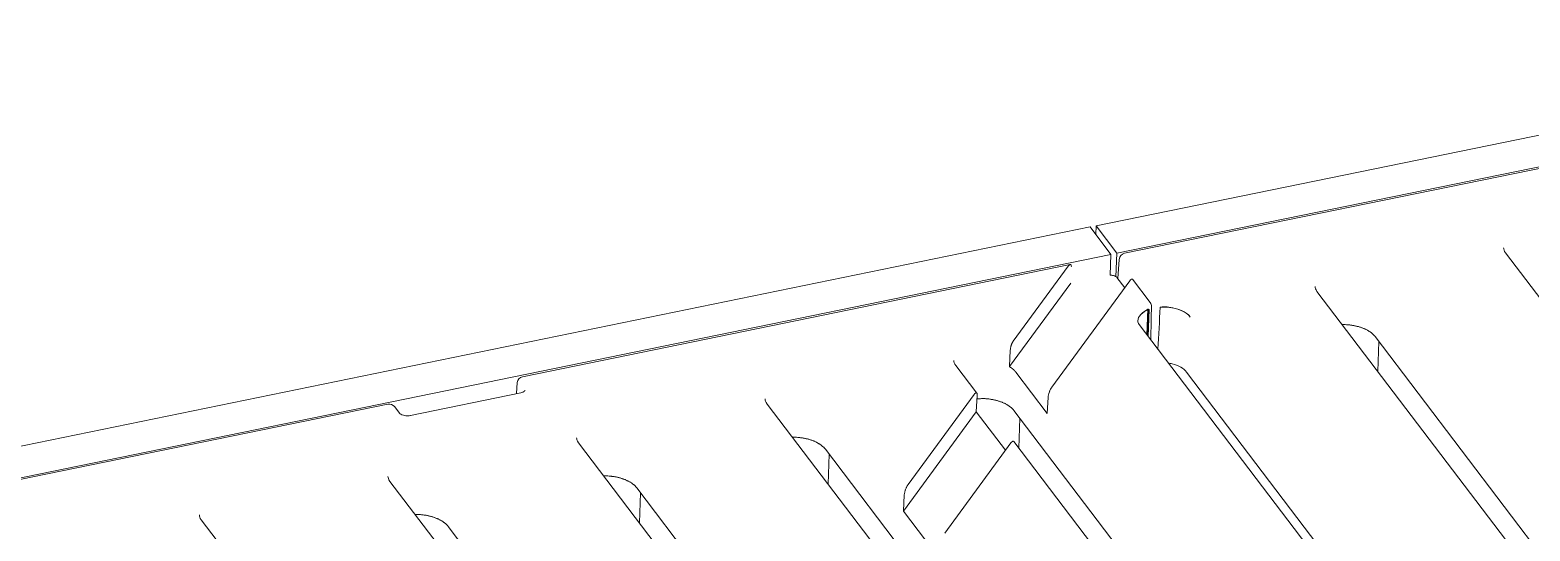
# Model space of a CAD drawing. Header units: millimetres. Extents: x 4267 to 8467, y 166 to 3136.
# Drawn here: x 5061.4 to 5165.8, y 1988.4 to 2023.2 of the extents above; entities that cross this region are included whole.
import ezdxf

# ---------------------------------------------------------------- set-up
doc = ezdxf.new("R2010")
doc.units = ezdxf.units.MM

msp = doc.modelspace()

# ---------------------------------------------------------------- linework, layer by layer
at = {"linetype": 'Continuous', "lineweight": 5}
for p, q in [((5135.58, 2009.62, 326.37), (5554.13, 2095.27, 326.37)), ((5137.03, 2007.72, 326.37), (5555.58, 2093.36, 326.37)), ((5191.03, 2018.65, 326.37), (5137.55, 2007.71, 326.37)), ((4716.61, 1923.89, 326.37), (5135.16, 2009.54, 326.37)), ((5135.16, 2009.54, 326.37), (5136.61, 2007.63, 326.37)), ((5135.58, 2009.62, 326.37), (5135.56, 2009.02, 326.37)), ((5137.03, 2007.72, 326.37), (5135.58, 2009.62, 326.37)), ((4718.06, 1921.98, 326.37), (5136.61, 2007.63, 326.37)), ((5136.61, 2007.63, 326.37), (5136.55, 2006.19, 326.37)), ((5136.96, 2006.08, 326.37), (5137.03, 2007.72, 326.37)), ((5191.72, 1971.41, 326.37), (5164.07, 2007.74, 326.37)), ((5133.77, 2006.93, 326.37), (5095.66, 1999.13, 326.37)), ((5129.8, 2001.6, 326.37), (5133.63, 2006.81, 326.37)), ((5137.19, 2007.29, 326.37), (5137.08, 2005.95, 326.37)), ((5133.81, 2005.63, 326.37), (5129.55, 1999.83, 326.37)), ((5137.92, 2005.8, 326.37), (5132.5, 1998.41, 326.37)), ((5137.03, 2006.02, 326.37), (5137.57, 2005.32, 326.37)), ((5139.34, 2004.29, 326.37), (5138.12, 2005.9, 326.37)), ((5184.27, 1961.27, 326.37), (5150.95, 2005.06, 326.37)), ((5139.1, 2002.05, 326.37), (5139.17, 2003.82, 326.37)), ((5139.18, 2001.95, 326.37), (5139.23, 2003.83, 326.37)), ((5139.26, 2003.81, 326.37), (5139.21, 2001.92, 326.37)), ((5174.35, 1955.74, 326.37), (5138.58, 2002.75, 326.37)), ((5170.91, 1981.01, 326.37), (5155, 2001.92, 326.37)), ((5155.26, 2001.57, 326.37), (5155.19, 1999.48, 326.37)), ((5129.55, 1999.83, 326.37), (5129.6, 2000.97, 326.37)), ((5127.28, 1997.98, 326.37), (5125.81, 1999.91, 326.37)), ((5132.18, 1996.56, 326.37), (5130, 1999.44, 326.37)), ((5158.05, 1978.18, 326.37), (5141.87, 1999.45, 326.37)), ((5095.29, 1998.72, 326.37), (5095.23, 1997.95, 326.37)), ((5086.29, 1997.22, 326.37), (5059.65, 1991.77, 326.37)), ((5095.54, 1998.01, 326.37), (5087.85, 1996.44, 326.37)), ((5119.83, 1987.84, 326.37), (5112.68, 1997.23, 326.37)), ((5122.49, 1991.63, 326.37), (5127.08, 1997.89, 326.37)), ((5127.3, 1997.83, 326.37), (5127.24, 1996.69, 326.37)), ((5132.24, 1997.7, 326.37), (5132.18, 1996.56, 326.37)), ((5087.11, 1996.57, 326.37), (5086.75, 1997.05, 326.37)), ((5127.24, 1996.69, 326.37), (5122.17, 1989.78, 326.37)), ((5127.24, 1996.69, 326.37), (5129.28, 1994.02, 326.37)), ((5145.78, 1975.86, 326.37), (5129.86, 1996.77, 326.37)), ((5130.26, 1996.25, 326.37), (5130.19, 1994.16, 326.37)), ((5112.38, 1977.69, 326.37), (5099.55, 1994.54, 326.37)), ((5132.65, 1973.18, 326.37), (5116.74, 1994.09, 326.37)), ((5129.65, 1994.52, 326.37), (5125.05, 1988.26, 326.37)), ((5161.29, 1953.29, 326.37), (5129.84, 1994.62, 326.37)), ((5117, 1993.74, 326.37), (5116.93, 1991.65, 326.37)), ((5104.93, 1967.54, 326.37), (5086.43, 1991.85, 326.37)), ((5119.52, 1970.49, 326.37), (5103.61, 1991.4, 326.37)), ((5103.87, 1991.06, 326.37), (5103.8, 1988.96, 326.37)), ((5122.17, 1989.78, 326.37), (5122.23, 1990.92, 326.37)), ((5097.48, 1957.39, 326.37), (5073.3, 1989.17, 326.37)), ((5124.73, 1986.41, 326.37), (5122.17, 1989.78, 326.37)), ((5106.39, 1967.8, 326.37), (5090.48, 1988.71, 326.37))]:
    msp.add_line(p, q, dxfattribs=at)
for points in [[(5139.38, 2001.69), (5139.38, 2001.75, -0.000001), (5139.38, 2001.81, -0.000001), (5139.38, 2001.87, -0.000001), (5139.38, 2001.92, -0.000001), (5139.39, 2001.98, -0.000001), (5139.39, 2002.04, -0.000001), (5139.39, 2002.1, -0.000001), (5139.39, 2002.16, -0.000001), (5139.39, 2002.21, 0), (5139.39, 2002.27, 0), (5139.39, 2002.33, 0), (5139.39, 2002.39, 0), (5139.4, 2002.44, 0), (5139.4, 2002.5, 0), (5139.4, 2002.56, 0), (5139.4, 2002.62, 0), (5139.4, 2002.67, 0), (5139.4, 2002.73, 0), (5139.4, 2002.79, 0), (5139.41, 2002.85, 0), (5139.41, 2002.91, 0), (5139.41, 2002.96, 0), (5139.41, 2003.02, 0), (5139.41, 2003.08, 0), (5139.41, 2003.14, 0), (5139.41, 2003.19, 0), (5139.42, 2003.25, 0), (5139.42, 2003.31, 0), (5139.42, 2003.37, 0), (5139.42, 2003.42, 0), (5139.42, 2003.48), (5139.42, 2003.54), (5139.42, 2003.6), (5139.43, 2003.66), (5139.43, 2003.71, 0), (5139.43, 2003.77, 0), (5139.43, 2003.87, 0), (5139.43, 2004, 0)], [(5139.43, 2004), (5139.43, 2004, -0.000008), (5139.43, 2004, -0.000008), (5139.43, 2004, -0.000008), (5139.43, 2004, -0.000008), (5139.43, 2004, -0.000008), (5139.43, 2004, -0.000008), (5139.43, 2004, -0.000008), (5139.43, 2004, -0.000008), (5139.43, 2004, -0.000008), (5139.43, 2004, -0.000008), (5139.43, 2004, -0.000008), (5139.43, 2004, -0.000008), (5139.43, 2004, -0.000008), (5139.43, 2004, -0.000008), (5139.43, 2004, -0.000008), (5139.43, 2004, -0.000008), (5139.43, 2004, -0.000008), (5139.43, 2004, -0.000009), (5139.43, 2004, -0.000008), (5139.43, 2004, -0.000008), (5139.43, 2004, -0.000009), (5139.43, 2004, -0.00001), (5139.43, 2004, -0.000008), (5139.43, 2004, -0.000003), (5139.43, 2004, -0.000011), (5139.43, 2004, -0.000019), (5139.43, 2004, -0.000009), (5139.43, 2004, -0.000005)], [(5155, 2001.92), (5154.97, 2001.96, 0.012485), (5154.93, 2002, 0.011397), (5154.88, 2002.05, 0.010733), (5154.84, 2002.09, 0.010588), (5154.79, 2002.14, 0.010233), (5154.74, 2002.18, 0.009865), (5154.68, 2002.22, 0.009466), (5154.62, 2002.26, 0.009174), (5154.56, 2002.3, 0.008829), (5154.49, 2002.34, 0.008551), (5154.42, 2002.38, 0.008239), (5154.34, 2002.42, 0.007989), (5154.27, 2002.45, 0.007726), (5154.19, 2002.49, 0.007521), (5154.1, 2002.52, 0.007275), (5154.02, 2002.55, 0.007049), (5153.93, 2002.58, 0.006912), (5153.84, 2002.61, 0.006873), (5153.75, 2002.63, 0.006538), (5153.66, 2002.65, 0.006021), (5153.56, 2002.67, 0.006461), (5153.47, 2002.69, 0.007463), (5153.37, 2002.71, 0.005682), (5153.28, 2002.72, 0.002193), (5153.19, 2002.73, 0.007661), (5153.08, 2002.74, 0.012902), (5152.92, 2002.75, 0.006434), (5152.7, 2002.75, 0.003461)], [(5130, 1999.44), (5129.99, 1999.45, 0.003731), (5129.97, 1999.47, 0.003692), (5129.96, 1999.48, 0.003651), (5129.95, 1999.49, 0.00361), (5129.94, 1999.51, 0.003567), (5129.93, 1999.52, 0.003525), (5129.91, 1999.54, 0.003481), (5129.9, 1999.55, 0.003438), (5129.89, 1999.56, 0.003393), (5129.87, 1999.58, 0.003349), (5129.86, 1999.59, 0.003302), (5129.85, 1999.6, 0.003256), (5129.83, 1999.62, 0.003212), (5129.82, 1999.63, 0.003173), (5129.8, 1999.64, 0.003118), (5129.79, 1999.65, 0.003055), (5129.77, 1999.67, 0.003035), (5129.76, 1999.68, 0.00305), (5129.74, 1999.69, 0.002917), (5129.72, 1999.71, 0.002685), (5129.71, 1999.72, 0.002918), (5129.69, 1999.73, 0.003419), (5129.67, 1999.74, 0.002548), (5129.66, 1999.76, 0.000866), (5129.64, 1999.77, 0.003527), (5129.62, 1999.78, 0.00588), (5129.59, 1999.8, 0.002795), (5129.55, 1999.83, 0.001462)], [(5095.71, 1998.06), (5095.71, 1998.07, 0.002214), (5095.71, 1998.07, 0.002244), (5095.72, 1998.07, 0.00227), (5095.72, 1998.07, 0.00229), (5095.73, 1998.08, 0.002313), (5095.73, 1998.08, 0.002336), (5095.73, 1998.08, 0.002361), (5095.74, 1998.08, 0.002385), (5095.74, 1998.09, 0.00241), (5095.75, 1998.09, 0.002435), (5095.75, 1998.09, 0.002462), (5095.75, 1998.09, 0.002488), (5095.76, 1998.1, 0.002515), (5095.76, 1998.1, 0.002542), (5095.76, 1998.1, 0.002571), (5095.77, 1998.1, 0.002599), (5095.77, 1998.11, 0.002629), (5095.77, 1998.11, 0.002657), (5095.78, 1998.11, 0.002688), (5095.78, 1998.11, 0.002718), (5095.78, 1998.12, 0.00275), (5095.79, 1998.12, 0.002779), (5095.79, 1998.12, 0.002814), (5095.79, 1998.12, 0.002851), (5095.8, 1998.13, 0.002878), (5095.8, 1998.13, 0.002893), (5095.8, 1998.13, 0.002953), (5095.8, 1998.14, 0.003048), (5095.81, 1998.14, 0.002998), (5095.81, 1998.14, 0.00283), (5095.81, 1998.14, 0.003159), (5095.82, 1998.15, 0.003814), (5095.82, 1998.15, 0.002936), (5095.82, 1998.15, 0.001017), (5095.82, 1998.16, 0.004196), (5095.83, 1998.16, 0.007388), (5095.83, 1998.16, 0.003686), (5095.84, 1998.17, 0.001971)], [(5095.84, 1998.17), (5095.83, 1998.17, 0.003215), (5095.83, 1998.17, 0.00323), (5095.82, 1998.16, 0.003241), (5095.82, 1998.16, 0.003251), (5095.82, 1998.16, 0.003262), (5095.82, 1998.16, 0.003272), (5095.81, 1998.16, 0.003281), (5095.81, 1998.15, 0.00329), (5095.81, 1998.15, 0.003299), (5095.8, 1998.15, 0.003306), (5095.8, 1998.15, 0.003313), (5095.8, 1998.14, 0.003318), (5095.79, 1998.14, 0.003326), (5095.79, 1998.14, 0.003337), (5095.79, 1998.14, 0.003334), (5095.78, 1998.13, 0.003318), (5095.78, 1998.13, 0.00335), (5095.78, 1998.13, 0.003419), (5095.78, 1998.12, 0.003327), (5095.77, 1998.12, 0.003112), (5095.77, 1998.12, 0.003429), (5095.77, 1998.12, 0.004076), (5095.77, 1998.11, 0.003109), (5095.76, 1998.11, 0.001097), (5095.76, 1998.11, 0.004357), (5095.76, 1998.1, 0.007488), (5095.75, 1998.1, 0.003681), (5095.75, 1998.09, 0.001959)], [(5086.29, 1997.22), (5086.29, 1997.22, 0.000016), (5086.29, 1997.22, 0.000016), (5086.29, 1997.22, 0.000016), (5086.29, 1997.22, 0.000016), (5086.29, 1997.22, 0.000016), (5086.29, 1997.22, 0.000016), (5086.29, 1997.22, 0.000016), (5086.29, 1997.22, 0.000016), (5086.29, 1997.22, 0.000016), (5086.29, 1997.22, 0.000016), (5086.29, 1997.22, 0.000016), (5086.29, 1997.22, 0.000016), (5086.29, 1997.22, 0.000016), (5086.29, 1997.22, 0.000016), (5086.29, 1997.22, 0.000016), (5086.29, 1997.22, 0.000016), (5086.29, 1997.22, 0.000016), (5086.29, 1997.22, 0.000017), (5086.29, 1997.22, 0.000016), (5086.29, 1997.22, 0.000015), (5086.29, 1997.22, 0.000017), (5086.29, 1997.22, 0.00002), (5086.29, 1997.22, 0.000015), (5086.29, 1997.22, 0.000005), (5086.29, 1997.22, 0.000021), (5086.29, 1997.22, 0.000037), (5086.29, 1997.22, 0.000018), (5086.29, 1997.22, 0.00001)], [(5095.74, 1998.08), (5095.74, 1998.09, 0.001624), (5095.74, 1998.09, 0.001638), (5095.74, 1998.09, 0.001651), (5095.75, 1998.09, 0.001662), (5095.75, 1998.09, 0.001674), (5095.75, 1998.09, 0.001686), (5095.75, 1998.1, 0.001699), (5095.75, 1998.1, 0.001711), (5095.76, 1998.1, 0.001724), (5095.76, 1998.1, 0.001736), (5095.76, 1998.1, 0.00175), (5095.76, 1998.1, 0.001762), (5095.76, 1998.1, 0.001776), (5095.77, 1998.11, 0.001789), (5095.77, 1998.11, 0.001803), (5095.77, 1998.11, 0.001816), (5095.77, 1998.11, 0.00183), (5095.77, 1998.11, 0.001843), (5095.77, 1998.11, 0.001858), (5095.78, 1998.12, 0.001872), (5095.78, 1998.12, 0.001886), (5095.78, 1998.12, 0.001899), (5095.78, 1998.12, 0.001915), (5095.78, 1998.12, 0.001933), (5095.79, 1998.13, 0.001943), (5095.79, 1998.13, 0.001946), (5095.79, 1998.13, 0.001978), (5095.79, 1998.13, 0.002033), (5095.79, 1998.13, 0.001991), (5095.79, 1998.13, 0.001872), (5095.79, 1998.14, 0.002082), (5095.8, 1998.14, 0.002502), (5095.8, 1998.14, 0.001916), (5095.8, 1998.14, 0.000661), (5095.8, 1998.14, 0.002726), (5095.8, 1998.14, 0.004761), (5095.8, 1998.15, 0.002358), (5095.81, 1998.15, 0.001256)], [(5129.86, 1996.77), (5129.82, 1996.82, 0.013785), (5129.78, 1996.87, 0.012478), (5129.73, 1996.92, 0.011679), (5129.68, 1996.97, 0.011502), (5129.63, 1997.01, 0.011077), (5129.56, 1997.06, 0.010638), (5129.5, 1997.11, 0.010168), (5129.43, 1997.15, 0.009825), (5129.36, 1997.19, 0.009425), (5129.28, 1997.24, 0.009105), (5129.2, 1997.28, 0.008753), (5129.11, 1997.32, 0.008471), (5129.03, 1997.35, 0.00818), (5128.93, 1997.39, 0.007952), (5128.84, 1997.42, 0.00769), (5128.74, 1997.45, 0.00745), (5128.64, 1997.48, 0.007306), (5128.54, 1997.5, 0.00726), (5128.44, 1997.53, 0.006926), (5128.33, 1997.55, 0.0064), (5128.23, 1997.56, 0.006855), (5128.12, 1997.58, 0.007896), (5128.01, 1997.59, 0.006087), (5127.91, 1997.6, 0.002462), (5127.81, 1997.61, 0.00814), (5127.7, 1997.61, 0.013789), (5127.52, 1997.6, 0.007019), (5127.29, 1997.59, 0.003828)], [(5116.74, 1994.09), (5116.7, 1994.13, 0.012488), (5116.66, 1994.17, 0.011399), (5116.62, 1994.22, 0.010735), (5116.57, 1994.26, 0.01059), (5116.52, 1994.3, 0.010235), (5116.47, 1994.35, 0.009866), (5116.41, 1994.39, 0.009468), (5116.35, 1994.43, 0.009175), (5116.29, 1994.47, 0.00883), (5116.22, 1994.51, 0.008552), (5116.15, 1994.55, 0.00824), (5116.08, 1994.59, 0.00799), (5116, 1994.62, 0.007726), (5115.92, 1994.66, 0.007521), (5115.84, 1994.69, 0.007275), (5115.75, 1994.72, 0.007049), (5115.67, 1994.75, 0.006912), (5115.58, 1994.78, 0.006873), (5115.49, 1994.8, 0.006537), (5115.39, 1994.82, 0.00602), (5115.3, 1994.84, 0.00646), (5115.2, 1994.86, 0.007463), (5115.1, 1994.88, 0.005681), (5115.01, 1994.89, 0.002193), (5114.92, 1994.9, 0.00766), (5114.82, 1994.91, 0.012901), (5114.65, 1994.92, 0.006433), (5114.43, 1994.92, 0.00346)], [(5103.61, 1991.4), (5103.57, 1991.44, 0.012487), (5103.53, 1991.49, 0.011399), (5103.49, 1991.53, 0.010735), (5103.45, 1991.58, 0.01059), (5103.4, 1991.62, 0.010235), (5103.34, 1991.66, 0.009866), (5103.29, 1991.7, 0.009468), (5103.23, 1991.75, 0.009175), (5103.16, 1991.79, 0.00883), (5103.1, 1991.83, 0.008552), (5103.02, 1991.86, 0.00824), (5102.95, 1991.9, 0.00799), (5102.87, 1991.94, 0.007726), (5102.79, 1991.97, 0.007521), (5102.71, 1992, 0.007275), (5102.63, 1992.03, 0.007049), (5102.54, 1992.06, 0.006912), (5102.45, 1992.09, 0.006873), (5102.36, 1992.11, 0.006537), (5102.27, 1992.14, 0.00602), (5102.17, 1992.16, 0.00646), (5102.08, 1992.17, 0.007463), (5101.98, 1992.19, 0.005681), (5101.88, 1992.2, 0.002193), (5101.8, 1992.21, 0.00766), (5101.69, 1992.22, 0.012901), (5101.52, 1992.23, 0.006433), (5101.31, 1992.24, 0.00346)], [(5090.48, 1988.71), (5090.45, 1988.76, 0.012487), (5090.41, 1988.8, 0.011399), (5090.36, 1988.85, 0.010735), (5090.32, 1988.89, 0.01059), (5090.27, 1988.93, 0.010235), (5090.22, 1988.98, 0.009866), (5090.16, 1989.02, 0.009467), (5090.1, 1989.06, 0.009175), (5090.03, 1989.1, 0.00883), (5089.97, 1989.14, 0.008552), (5089.9, 1989.18, 0.00824), (5089.82, 1989.22, 0.00799), (5089.75, 1989.25, 0.007726), (5089.67, 1989.28, 0.007521), (5089.58, 1989.32, 0.007275), (5089.5, 1989.35, 0.007049), (5089.41, 1989.38, 0.006912), (5089.32, 1989.4, 0.006873), (5089.23, 1989.43, 0.006537), (5089.14, 1989.45, 0.00602), (5089.04, 1989.47, 0.00646), (5088.95, 1989.49, 0.007463), (5088.85, 1989.5, 0.005681), (5088.75, 1989.52, 0.002193), (5088.67, 1989.53, 0.00766), (5088.56, 1989.54, 0.012901), (5088.4, 1989.54, 0.006433), (5088.18, 1989.55, 0.00346)]]:
    msp.add_lwpolyline(points, format="xyb", dxfattribs=at)
for points in [[(5137.55, 2007.71, 326.37), (5137.36, 2007.67, 326.37), (5137.2, 2007.49, 326.37), (5137.19, 2007.29, 326.37)], [(5164.07, 2007.74, 326.37), (5163.97, 2007.88, 326.37), (5163.94, 2008, 326.37), (5163.94, 2008.09, 326.37)], [(5150.95, 2005.06, 326.37), (5150.84, 2005.2, 326.37), (5150.81, 2005.31, 326.37), (5150.82, 2005.41, 326.37)], [(5138.48, 2003, 326.37), (5138.49, 2003.32, 326.37), (5138.76, 2003.62, 326.37), (5139.26, 2003.81, 326.37)], [(5139.23, 2003.83, 326.37), (5139.21, 2003.83, 326.37), (5139.19, 2003.82, 326.37), (5139.17, 2003.82, 326.37)], [(5139.43, 2004, 326.37), (5139.44, 2004.1, 326.37), (5139.4, 2004.21, 326.37), (5139.34, 2004.29, 326.37)], [(5140.04, 2003.97, 326.37), (5139.99, 2002.99, 326.37), (5139.93, 2002.02, 326.37), (5139.87, 2001.04, 326.37)], [(5140.04, 2003.97, 326.37), (5140.9, 2004.02, 326.37), (5141.78, 2003.74, 326.37), (5142.13, 2003.28, 326.37)], [(5138.58, 2002.75, 326.37), (5138.5, 2002.85, 326.37), (5138.48, 2002.93, 326.37), (5138.48, 2003, 326.37)], [(5125.81, 1999.91, 326.37), (5125.7, 2000.05, 326.37), (5125.67, 2000.17, 326.37), (5125.68, 2000.26, 326.37)], [(5095.66, 1999.13, 326.37), (5095.46, 1999.1, 326.37), (5095.3, 1998.92, 326.37), (5095.29, 1998.72, 326.37)], [(5086.75, 1997.05, 326.37), (5086.64, 1997.18, 326.37), (5086.46, 1997.25, 326.37), (5086.29, 1997.22, 326.37)], [(5095.74, 1998.08, 326.37), (5095.71, 1998.06, 326.37), (5095.64, 1998.03, 326.37), (5095.54, 1998.01, 326.37)], [(5112.68, 1997.23, 326.37), (5112.57, 1997.37, 326.37), (5112.55, 1997.48, 326.37), (5112.55, 1997.58, 326.37)], [(5099.55, 1994.54, 326.37), (5099.45, 1994.68, 326.37), (5099.42, 1994.79, 326.37), (5099.42, 1994.89, 326.37)], [(5086.43, 1991.85, 326.37), (5086.32, 1991.99, 326.37), (5086.29, 1992.11, 326.37), (5086.29, 1992.2, 326.37)], [(5073.3, 1989.17, 326.37), (5073.19, 1989.31, 326.37), (5073.16, 1989.42, 326.37), (5073.17, 1989.52, 326.37)]]:
    msp.add_open_spline(points, degree=3, dxfattribs=at)
for points, knots in [([(5133.85, 2006.77, 326.37), (5133.86, 2006.8, 326.37), (5133.85, 2006.83, 326.37), (5133.85, 2006.86, 326.37), (5133.85, 2006.87, 326.37), (5133.83, 2006.91, 326.37), (5133.82, 2006.93, 326.37), (5133.78, 2006.94, 326.37), (5133.76, 2006.93, 326.37), (5133.73, 2006.92, 326.37), (5133.73, 2006.91, 326.37), (5133.69, 2006.89, 326.37), (5133.66, 2006.86, 326.37), (5133.64, 2006.81, 326.37)], [0, 0, 0, 0, 0.1875, 0.1875, 0.25, 0.25, 0.5, 0.5, 0.6875, 0.6875, 0.75, 0.75, 1, 1, 1, 1]), ([(5137.03, 2006.02, 326.37), (5136.99, 2006.08, 326.37), (5136.89, 2006.13, 326.37), (5136.71, 2006.18, 326.37), (5136.63, 2006.19, 326.37), (5136.55, 2006.19, 326.37)], [0, 0, 0, 0, 0.5, 0.5, 0.8268618, 0.8268618, 0.8268618, 0.8268618]), ([(5138.12, 2005.9, 326.37), (5138.12, 2005.9, 326.37), (5138.11, 2005.9, 326.37), (5138.11, 2005.9, 326.37), (5138.1, 2005.91, 326.37), (5138.1, 2005.91, 326.37), (5138.09, 2005.92, 326.37), (5138.09, 2005.92, 326.37), (5138.08, 2005.92, 326.37), (5138.07, 2005.92, 326.37), (5138.05, 2005.91, 326.37), (5138.04, 2005.91, 326.37), (5138.03, 2005.9, 326.37), (5138.02, 2005.9, 326.37), (5138.02, 2005.9, 326.37), (5138.01, 2005.89, 326.37), (5138.01, 2005.89, 326.37), (5138.01, 2005.89, 326.37), (5137.99, 2005.88, 326.37), (5137.96, 2005.85, 326.37), (5137.92, 2005.8, 326.37)], [0.3591952, 0.3591952, 0.3591952, 0.3591952, 0.375, 0.375, 0.4375, 0.46875, 0.46875, 0.5, 0.5, 0.625, 0.625, 0.6875, 0.6875, 0.71875, 0.734375, 0.7421875, 0.7421875, 0.75, 0.75, 1, 1, 1, 1]), ([(5139.17, 2003.82, 326.37), (5139.16, 2003.82, 326.37), (5139.16, 2003.81, 326.37), (5138.97, 2003.71, 326.37), (5138.94, 2003.67, 326.37), (5138.61, 2003.42, 326.37), (5138.49, 2003.22, 326.37), (5138.48, 2003, 326.37)], [0.0145123, 0.0145123, 0.0145123, 0.0145123, 0.0192252, 0.0192252, 0.2216819, 0.2216819, 0.680444, 0.680444, 0.680444, 0.680444]), ([(5142.13, 2003.28, 326.37), (5141.93, 2003.54, 326.37), (5141.55, 2003.76, 326.37), (5140.64, 2003.99, 326.37), (5140.38, 2004, 326.37), (5140.04, 2003.97, 326.37)], [0.0114517, 0.0114517, 0.0114517, 0.0114517, 0.2342101, 0.2342101, 0.4455169, 0.4455169, 0.4455169, 0.4455169]), ([(5129.6, 2000.97, 326.37), (5129.61, 2001.01, 326.37), (5129.61, 2001.07, 326.37), (5129.63, 2001.16, 326.37), (5129.64, 2001.19, 326.37), (5129.65, 2001.24, 326.37), (5129.65, 2001.25, 326.37), (5129.66, 2001.28, 326.37), (5129.66, 2001.29, 326.37), (5129.67, 2001.3, 326.37), (5129.67, 2001.31, 326.37), (5129.67, 2001.32, 326.37), (5129.68, 2001.34, 326.37), (5129.69, 2001.36, 326.37), (5129.7, 2001.4, 326.37), (5129.71, 2001.42, 326.37), (5129.72, 2001.45, 326.37), (5129.73, 2001.46, 326.37), (5129.77, 2001.54, 326.37), (5129.79, 2001.58, 326.37), (5129.8, 2001.6, 326.37)], [0, 0, 0, 0, 0.25, 0.25, 0.375, 0.375, 0.4375, 0.4375, 0.46875, 0.484375, 0.484375, 0.5, 0.5, 0.625, 0.625, 0.6875, 0.6875, 0.75, 0.75, 1, 1, 1, 1]), ([(5141.87, 1999.45, 326.37), (5141.68, 1999.7, 326.37), (5141.31, 1999.91, 326.37), (5140.77, 2000.05, 326.37), (5140.69, 2000.07, 326.37), (5140.61, 2000.08, 326.37)], [0, 0, 0, 0, 0.001367224, 0.001367224, 0.001654365, 0.001654365, 0.001654365, 0.001654365]), ([(5132.5, 1998.41, 326.37), (5132.48, 1998.38, 326.37), (5132.46, 1998.35, 326.37), (5132.44, 1998.32, 326.37), (5132.43, 1998.3, 326.37), (5132.42, 1998.29, 326.37), (5132.42, 1998.28, 326.37), (5132.41, 1998.27, 326.37), (5132.41, 1998.27, 326.37), (5132.41, 1998.26, 326.37), (5132.41, 1998.26, 326.37), (5132.39, 1998.23, 326.37), (5132.38, 1998.2, 326.37), (5132.36, 1998.15, 326.37), (5132.35, 1998.13, 326.37), (5132.34, 1998.11, 326.37), (5132.34, 1998.1, 326.37), (5132.33, 1998.08, 326.37), (5132.33, 1998.08, 326.37), (5132.27, 1997.93, 326.37), (5132.25, 1997.8, 326.37), (5132.24, 1997.7, 326.37)], [0, 0, 0, 0, 0.125, 0.125, 0.1875, 0.1875, 0.21875, 0.234375, 0.242188, 0.242188, 0.25, 0.25, 0.375, 0.375, 0.4375, 0.4375, 0.46875, 0.46875, 0.5, 0.5, 1, 1, 1, 1]), ([(5127.08, 1997.89, 326.37), (5127.1, 1997.92, 326.37), (5127.12, 1997.94, 326.37), (5127.14, 1997.96, 326.37), (5127.15, 1997.96, 326.37), (5127.16, 1997.97, 326.37), (5127.16, 1997.97, 326.37), (5127.16, 1997.98, 326.37), (5127.17, 1997.98, 326.37), (5127.17, 1997.98, 326.37), (5127.17, 1997.98, 326.37), (5127.18, 1997.99, 326.37), (5127.2, 1998, 326.37), (5127.22, 1998.01, 326.37), (5127.22, 1998.01, 326.37), (5127.23, 1998.01, 326.37), (5127.23, 1998.01, 326.37), (5127.24, 1998.01, 326.37), (5127.24, 1998.01, 326.37), (5127.29, 1998, 326.37), (5127.31, 1997.93, 326.37), (5127.3, 1997.83, 326.37)], [0, 0, 0, 0, 0.125, 0.125, 0.1875, 0.1875, 0.21875, 0.234375, 0.242188, 0.242188, 0.25, 0.25, 0.375, 0.375, 0.4375, 0.4375, 0.46875, 0.46875, 0.5, 0.5, 1, 1, 1, 1]), ([(5087.85, 1996.44, 326.37), (5087.85, 1996.43, 326.37), (5087.8, 1996.42, 326.37), (5087.64, 1996.41, 326.37), (5087.29, 1996.43, 326.37), (5087.1, 1996.57, 326.37), (5087.11, 1996.57, 326.37)], [0, 0, 0, 0, 0.026086, 0.152471, 0.489353, 1, 1, 1, 1]), ([(5129.84, 1994.62, 326.37), (5129.84, 1994.62, 326.37), (5129.84, 1994.62, 326.37), (5129.83, 1994.63, 326.37), (5129.83, 1994.63, 326.37), (5129.82, 1994.64, 326.37), (5129.81, 1994.64, 326.37), (5129.81, 1994.64, 326.37), (5129.8, 1994.64, 326.37), (5129.79, 1994.64, 326.37), (5129.77, 1994.64, 326.37), (5129.76, 1994.63, 326.37), (5129.75, 1994.63, 326.37), (5129.75, 1994.62, 326.37), (5129.74, 1994.62, 326.37), (5129.74, 1994.62, 326.37), (5129.73, 1994.62, 326.37), (5129.73, 1994.61, 326.37), (5129.71, 1994.6, 326.37), (5129.68, 1994.58, 326.37), (5129.65, 1994.52, 326.37)], [0.3658307, 0.3658307, 0.3658307, 0.3658307, 0.375, 0.375, 0.4375, 0.46875, 0.46875, 0.5, 0.5, 0.625, 0.625, 0.6875, 0.6875, 0.71875, 0.734375, 0.7421875, 0.7421875, 0.75, 0.75, 1, 1, 1, 1]), ([(5122.23, 1990.92, 326.37), (5122.23, 1990.97, 326.37), (5122.24, 1991.03, 326.37), (5122.26, 1991.12, 326.37), (5122.27, 1991.15, 326.37), (5122.28, 1991.2, 326.37), (5122.29, 1991.23, 326.37), (5122.3, 1991.25, 326.37), (5122.31, 1991.27, 326.37), (5122.31, 1991.28, 326.37), (5122.32, 1991.32, 326.37), (5122.34, 1991.35, 326.37), (5122.36, 1991.4, 326.37), (5122.36, 1991.42, 326.37), (5122.38, 1991.44, 326.37), (5122.38, 1991.45, 326.37), (5122.39, 1991.47, 326.37), (5122.39, 1991.47, 326.37), (5122.39, 1991.48, 326.37), (5122.4, 1991.48, 326.37), (5122.42, 1991.52, 326.37), (5122.45, 1991.57, 326.37), (5122.49, 1991.63, 326.37)], [0, 0, 0, 0, 0.25, 0.25, 0.375, 0.375, 0.4375, 0.46875, 0.46875, 0.5, 0.5, 0.625, 0.625, 0.6875, 0.6875, 0.71875, 0.734375, 0.742188, 0.742188, 0.75, 0.75, 1, 1, 1, 1])]:
    msp.add_open_spline(points, degree=3, knots=knots, dxfattribs=at)

doc.saveas('drawing.dxf')
